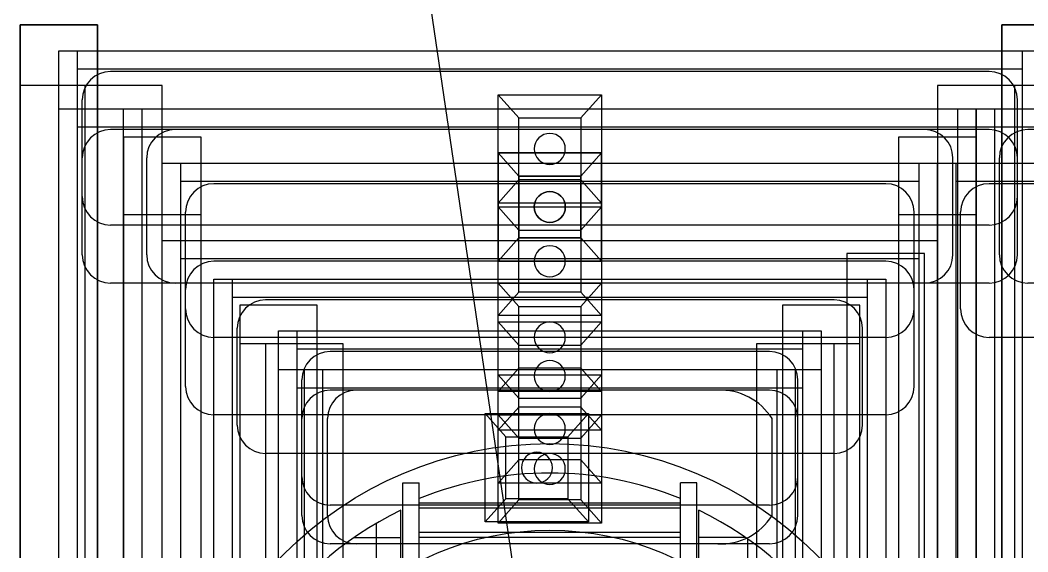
# Model space of a CAD drawing. Header units: millimetres. Extents: x -1040173 to 349982, y -145921 to 298175.
# Drawn here: x -562657.6 to -562398.3, y 248840.9 to 248977.8 of the extents above; entities that cross this region are included whole.
import ezdxf
from ezdxf.enums import TextEntityAlignment as Align

# ---------------------------------------------------------------- set-up
doc = ezdxf.new("R2010")
doc.units = ezdxf.units.MM
doc.header["$LTSCALE"] = 500
doc.header["$MEASUREMENT"] = 0
doc.layers.get('0').update_dxf_attribs({"color": 255, "linetype": 'CONTINUOUS'})
for name, color, linetype in [('H-BASE', 7, 'CONTINUOUS'), ('H-DIMS-FANS', 7, 'CONTINUOUS'), ('H-EQUP-CT', 4, 'CONTINUOUS')]:
    doc.layers.add(name, color=color, linetype=linetype)
doc.styles.add('TH-STYLE1', font='Stfangso_0.ttf', dxfattribs={"width": 0.7})

# ---------------------------------------------------------------- blocks, each defined once
blk = doc.blocks.new('BLKF0012')
at = {"layer": 'H-EQUP-CT', "linetype": 'Continuous'}
for p, q in [((2, 2.1), (-2, 2.1)), ((-2, 2.1), (-2, -2.1)), ((-1.2, 1.2), (-2, 2.1)), ((1.2, 1.2), (2, 2.1)), ((2, -2.1), (2, 2.1)), ((1.2, 1.2), (-1.2, 1.2)), ((-1.2, 1.2), (-1.2, -1.2)), ((1.2, -1.2), (1.2, 1.2)), ((-1.2, -1.2), (-2, -2.1)), ((-1.2, -1.2), (1.2, -1.2)), ((1.2, -1.2), (2, -2.1)), ((-2, -2.1), (2, -2.1))]:
    blk.add_line(p, q, dxfattribs=at)
blk.add_circle((0, 0), 0.6, dxfattribs=at)
blk = doc.blocks.new('冷却塔(参照元亨）')
at = {"layer": 'H-BASE'}
for points in [[(-1247.2, -10806.4), (-1247.2, -4656.4), (-947.2, -4656.4), (-947.2, -10806.4)], [(-1247.2, -4656.4), (-1247.2, -10806.4), (-947.2, -10806.4), (-947.2, -4656.4)], [(2552.8, -10806.4), (2552.8, -4656.4), (2852.8, -4656.4), (2852.8, -10806.4)], [(2552.8, -4656.4), (2552.8, -10806.4), (2852.8, -10806.4), (2852.8, -4656.4)], [(2852.8, -10806.4), (2852.8, -4656.4), (2552.8, -4656.4), (2552.8, -10806.4)], [(-1247.2, -4891.4), (-1247.2, -10571.4), (-947.2, -10571.4), (-947.2, -4891.4)], [(-997.2, -4891.4), (-997.2, -10571.4), (-697.2, -10571.4), (-697.2, -4891.4)], [(2302.8, -4891.4), (2302.8, -10571.4), (2602.8, -10571.4), (2602.8, -4891.4)], [(2552.8, -4891.4), (2552.8, -10571.4), (2852.8, -10571.4), (2852.8, -4891.4)], [(-847.2, -5091.4), (-847.2, -10371.4), (-547.2, -10371.4), (-547.2, -5091.4)], [(2152.8, -5091.4), (2152.8, -10371.4), (2452.8, -10371.4), (2452.8, -5091.4)], [(-847.2, -5391.4), (-847.2, -10071.4), (-547.2, -10071.4), (-547.2, -5391.4)], [(2152.8, -5391.4), (2152.8, -10071.4), (2452.8, -10071.4), (2452.8, -5391.4)], [(1952.8, -5541.4), (1952.8, -9921.4), (2252.8, -9921.4), (2252.8, -5541.4)], [(-397.2, -5741.4), (-397.2, -9721.4), (-97.2, -9721.4), (-97.2, -5741.4)], [(1702.8, -5741.4), (1702.8, -9721.4), (2002.8, -9721.4), (2002.8, -5741.4)], [(-397.2, -5891.4), (-397.2, -9571.4), (-97.2, -9571.4), (-97.2, -5891.4)], [(-297.2, -5891.4), (-297.2, -9571.4), (2.8, -9571.4), (2.8, -5891.4)], [(1602.8, -5891.4), (1602.8, -9571.4), (1902.8, -9571.4), (1902.8, -5891.4)], [(1702.8, -5891.4), (1702.8, -9571.4), (2002.8, -9571.4), (2002.8, -5891.4)]]:
    blk.add_lwpolyline(points, close=True, dxfattribs=at)
at = {"layer": 'H-DIMS-FANS'}
blk.add_line((-66, -1805), (802.8, -7731.4), dxfattribs=at)
at = {"layer": 'H-EQUP-CT', "linetype": 'Continuous'}
for p, q in [((-1097.2, -4756.4), (2702.8, -4756.4)), ((-1097.2, -10706.4), (-1097.2, -4756.4)), ((-1025.2, -9241.8), (-1025.2, -4756.4)), ((2630.8, -4756.4), (2630.8, -8591)), ((-1025.2, -4826.4), (2630.8, -4826.4)), ((2502.8, -4836.4), (-897.2, -4836.4)), ((-1007.2, -5321.4), (-1007.2, -4946.4)), ((2612.8, -5321.4), (2612.8, -4946.4)), ((-1097.2, -4981.4), (2702.8, -4981.4)), ((-1097.2, -10481.4), (-1097.2, -4981.4)), ((-1025.2, -9016.8), (-1025.2, -4981.4)), ((-847.2, -4981.4), (2452.8, -4981.4)), ((-847.2, -10481.4), (-847.2, -4981.4)), ((-775.2, -9016.8), (-775.2, -4981.4)), ((2380.8, -4981.4), (2380.8, -8366)), ((2452.8, -4981.4), (2452.8, -10481.4)), ((2452.8, -4981.4), (5752.8, -4981.4)), ((2452.8, -10481.4), (2452.8, -4981.4)), ((2524.8, -9016.8), (2524.8, -4981.4)), ((2630.8, -4981.4), (2630.8, -8366)), ((-1025.2, -5051.4), (2630.8, -5051.4)), ((2502.8, -5061.4), (-897.2, -5061.4)), ((-775.2, -5051.4), (2380.8, -5051.4)), ((2252.8, -5061.4), (-647.2, -5061.4)), ((2524.8, -5051.4), (5680.8, -5051.4)), ((5552.8, -5061.4), (2652.8, -5061.4)), ((-1007.2, -5546.4), (-1007.2, -5171.4)), ((-757.2, -5546.4), (-757.2, -5171.4)), ((2362.8, -5546.4), (2362.8, -5171.4)), ((2542.8, -5546.4), (2542.8, -5171.4)), ((2612.8, -5546.4), (2612.8, -5171.4)), ((-697.2, -5191.4), (2302.8, -5191.4)), ((-697.2, -10271.4), (-697.2, -5191.4)), ((-625.2, -8806.8), (-625.2, -5191.4)), ((2230.8, -5191.4), (2230.8, -8156)), ((2302.8, -5191.4), (2302.8, -10271.4)), ((2302.8, -5191.4), (5302.8, -5191.4)), ((2302.8, -10271.4), (2302.8, -5191.4)), ((2374.8, -8806.8), (2374.8, -5191.4)), ((-625.2, -5261.4), (2230.8, -5261.4)), ((2374.8, -5261.4), (5230.8, -5261.4)), ((2102.8, -5271.4), (-497.2, -5271.4)), ((5102.8, -5271.4), (2502.8, -5271.4)), ((-607.2, -5756.4), (-607.2, -5381.4)), ((2212.8, -5756.4), (2212.8, -5381.4)), ((2392.8, -5756.4), (2392.8, -5381.4)), ((2502.8, -5431.4), (-897.2, -5431.4)), ((-697.2, -5491.4), (2302.8, -5491.4)), ((-697.2, -9971.4), (-697.2, -5491.4)), ((-625.2, -8506.8), (-625.2, -5491.4)), ((2230.8, -5491.4), (2230.8, -7856)), ((2302.8, -5491.4), (2302.8, -9971.4)), ((-625.2, -5561.4), (2230.8, -5561.4)), ((2102.8, -5571.4), (-497.2, -5571.4)), ((-497.2, -5641.4), (2102.8, -5641.4)), ((-497.2, -9821.4), (-497.2, -5641.4)), ((-425.2, -8356.8), (-425.2, -5641.4)), ((2030.8, -5641.4), (2030.8, -7706)), ((2102.8, -5641.4), (2102.8, -9821.4)), ((2502.8, -5656.4), (-897.2, -5656.4)), ((2252.8, -5656.4), (-647.2, -5656.4)), ((-607.2, -6056.4), (-607.2, -5681.4)), ((2212.8, -6056.4), (2212.8, -5681.4)), ((5552.8, -5656.4), (2652.8, -5656.4)), ((-425.2, -5711.4), (2030.8, -5711.4)), ((1902.8, -5721.4), (-297.2, -5721.4)), ((-407.2, -6206.4), (-407.2, -5831.4)), ((-247.2, -5841.4), (1852.8, -5841.4)), ((-247.2, -9621.4), (-247.2, -5841.4)), ((-175.2, -8156.8), (-175.2, -5841.4)), ((1780.8, -5841.4), (1780.8, -7506)), ((1852.8, -5841.4), (1852.8, -9621.4)), ((2012.8, -6206.4), (2012.8, -5831.4)), ((2102.8, -5866.4), (-497.2, -5866.4)), ((5102.8, -5866.4), (2502.8, -5866.4)), ((-175.2, -5911.4), (1780.8, -5911.4)), ((1652.8, -5921.4), (-47.2, -5921.4)), ((-247.2, -5991.4), (1852.8, -5991.4)), ((-247.2, -9471.4), (-247.2, -5991.4)), ((-175.2, -8006.8), (-175.2, -5991.4)), ((-147.2, -5991.4), (1752.8, -5991.4)), ((-147.2, -9471.4), (-147.2, -5991.4)), ((-75.2, -8006.8), (-75.2, -5991.4)), ((1680.8, -5991.4), (1680.8, -7356)), ((1752.8, -5991.4), (1752.8, -9471.4)), ((1780.8, -5991.4), (1780.8, -7356)), ((1852.8, -5991.4), (1852.8, -9471.4)), ((-157.2, -6406.4), (-157.2, -6031.4)), ((1762.8, -6406.4), (1762.8, -6031.4)), ((-175.2, -6061.4), (1780.8, -6061.4)), ((-75.2, -6061.4), (1680.8, -6061.4)), ((1652.8, -6071.4), (-47.2, -6071.4)), ((1452.8, -6071.4), (52.8, -6071.4)), ((2102.8, -6166.4), (-497.2, -6166.4)), ((-157.2, -6556.4), (-157.2, -6181.4)), ((-57.2, -6556.4), (-57.2, -6181.4)), ((1662.8, -6556.4), (1662.8, -6181.4)), ((1762.8, -6556.4), (1762.8, -6181.4)), ((1902.8, -6316.4), (-297.2, -6316.4)), ((234.2, -9032.9), (234.2, -6429.9)), ((234.2, -6429.9), (297.3, -6429.9)), ((234.2, -9032.9), (234.2, -6429.9)), ((234.2, -6429.9), (297.3, -6429.9)), ((297.3, -9032.9), (297.3, -6429.9)), ((297.3, -9032.9), (297.3, -6429.9)), ((1308.2, -9032.9), (1308.2, -6429.9)), ((1371.4, -6429.9), (1308.2, -6429.9)), ((1308.2, -9032.9), (1308.2, -6429.9)), ((1371.4, -6429.9), (1308.2, -6429.9)), ((1371.4, -9032.9), (1371.4, -6429.9)), ((1371.4, -9032.9), (1371.4, -6429.9)), ((1308.2, -6508.2), (297.3, -6508.2)), ((1308.2, -6508.2), (297.3, -6508.2)), ((1652.8, -6516.4), (-47.2, -6516.4)), ((226.3, -8926.5), (226.3, -6536.3)), ((226.3, -8926.5), (226.3, -6536.3)), ((1308.2, -6528.5), (297.3, -6528.5)), ((1308.2, -6528.5), (297.3, -6528.5)), ((1379.2, -8926.5), (1379.2, -6536.3)), ((1379.2, -8926.5), (1379.2, -6536.3)), ((131.6, -8876), (131.6, -6586.8)), ((131.6, -8876), (131.6, -6586.8)), ((1308.2, -6622), (297.3, -6622)), ((1308.2, -6622), (297.3, -6622)), ((1652.8, -6666.4), (-47.2, -6666.4)), ((45.9, -6641.6), (226.3, -6641.6)), ((45.9, -6641.6), (226.3, -6641.6)), ((1452.8, -6666.4), (52.8, -6666.4)), ((1308.2, -6642.2), (297.3, -6642.2)), ((1308.2, -6642.2), (297.3, -6642.2)), ((1559.7, -6641.6), (1379.2, -6641.6)), ((1559.7, -6641.6), (1379.2, -6641.6)), ((1568.8, -8814.9), (1568.8, -6647.9)), ((1568.8, -8814.9), (1568.8, -6647.9))]:
    blk.add_line(p, q, dxfattribs=at)
for radius in [1453.1, 1453.1, 1117.8, 1117.8, 1117.8]:
    blk.add_circle((802.8, -7731.4), radius, dxfattribs=at)
for centre, radius, start, end in [((-897.2, -4946.4), 110, 90, 180), ((2502.8, -4946.4), 110, 0, 90), ((-897.2, -5171.4), 110, 90, 180), ((-647.2, -5171.4), 110, 90, 180), ((2252.8, -5171.4), 110, 0, 90), ((2502.8, -5171.4), 110, 0, 90), ((2652.8, -5171.4), 110, 90, 180), ((-497.2, -5381.4), 110, 90, 180), ((2102.8, -5381.4), 110, 0, 90), ((2502.8, -5381.4), 110, 90, 180), ((-897.2, -5321.4), 110, 180, 270), ((2502.8, -5321.4), 110, 270, 0), ((-897.2, -5546.4), 110, 180, 270), ((-647.2, -5546.4), 110, 180, 270), ((-497.2, -5681.4), 110, 90, 180), ((2102.8, -5681.4), 110, 0, 90), ((2252.8, -5546.4), 110, 270, 0), ((2502.8, -5546.4), 110, 270, 0), ((2652.8, -5546.4), 110, 180, 270), ((-297.2, -5831.4), 110, 90, 180), ((1902.8, -5831.4), 110, 0, 90), ((-497.2, -5756.4), 110, 180, 270), ((2102.8, -5756.4), 110, 270, 0), ((2502.8, -5756.4), 110, 180, 270), ((-47.2, -6031.4), 110, 90, 180), ((1652.8, -6031.4), 110, 0, 90), ((-497.2, -6056.4), 110, 180, 270), ((-47.2, -6181.4), 110, 90, 180), ((52.8, -6181.4), 110, 90, 180), ((1464.1, -6305.3), 234.2, 31.9418, 92.7663), ((1652.8, -6181.4), 110, 0, 90), ((2102.8, -6056.4), 110, 270, 0), ((-297.2, -6206.4), 110, 180, 270), ((1902.8, -6206.4), 110, 270, 0), ((802.8, -7731.4), 1339.4, 67.8298, 112.1702), ((802.8, -7731.4), 1339.4, 67.8298, 112.1702), ((-47.2, -6406.4), 110, 180, 270), ((1652.8, -6406.4), 110, 270, 0), ((802.5, -7731.4), 1326.8, 115.7399, 244.2601), ((802.5, -7731.4), 1326.8, 115.7399, 244.2601), ((803, -7731.4), 1326.8, 295.7399, 64.2601), ((803, -7731.4), 1326.8, 295.7399, 64.2601), ((-47.2, -6556.4), 110, 180, 270), ((52.8, -6556.4), 110, 180, 270), ((1464.1, -6432.5), 234.2, 267.2337, 328.0582), ((1652.8, -6556.4), 110, 270, 0)]:
    blk.add_arc(centre, radius, start, end, dxfattribs=at)
at = {"layer": 'H-EQUP-CT', "xscale": -100, "yscale": 99.99999999999999, "zscale": 99.99999999999997, "rotation": 180}
for p in [(802.8, -5136.4), (802.8, -5361.4), (802.8, -5571.4), (802.8, -5866.4), (802.8, -6016.4), (802.8, -6221.4), (752.8, -6371.4), (802.8, -6376.4)]:
    blk.add_blockref('BLKF0012', p, dxfattribs=at)
at = {"layer": 'H-EQUP-CT', "xscale": 100, "yscale": 100, "zscale": 100}
blk.add_blockref('BLKF0012', (802.8, -5361.4), dxfattribs=at)
at = {"layer": 'H-DIMS-FANS', "style": 'TH-STYLE1', "width": 0.82016}
blk.add_attdef('设备符号', text='', height=250, dxfattribs=at).set_placement((-658.2, -1794.5), (-269.9, -1794.5), align=Align.FIT)
at = {"layer": 'H-DIMS-FANS', "style": 'TH-STYLE1', "width": 0.55}
blk.add_attdef('楼层-编号', text='', height=250, dxfattribs=at).set_placement((-466, -1805), align=Align.TOP_CENTER)
blk.add_attdef('双速', (-459, -2859.2), '', height=250, dxfattribs=at)

msp = doc.modelspace()

# ---------------------------------------------------------------- block references
at = {"xscale": 0.06649235124670223, "yscale": 0.06649235124670223, "zscale": 0.06649235124670223}
msp.add_blockref('冷却塔(参照元亨）', (-562574.65, 249286.2), dxfattribs=at)

doc.saveas('drawing.dxf')
